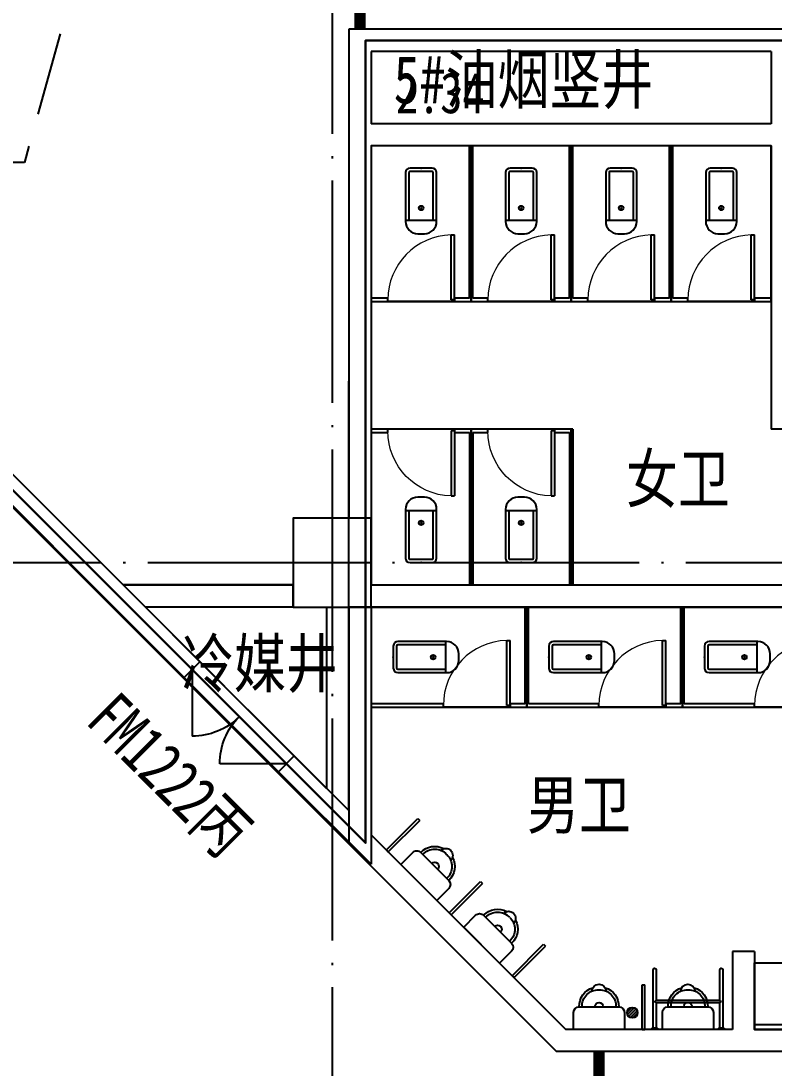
# Model space of a CAD drawing. Extents: x -233336 to 840473, y -28113 to 330904.
# Drawn here: x 782583 to 789358, y 9543 to 18966 of the extents above; entities that cross this region are included whole.
import ezdxf
from ezdxf.xclip import XClip

# ---------------------------------------------------------------- set-up
doc = ezdxf.new("R2010")
doc.units = 0
doc.header["$LTSCALE"] = 1000
doc.header["$XCLIPFRAME"] = 2
for name, pattern in [('104-14# 核心筒$0$DOTE', [2.4200000000000004, 2, -0.2, 0.02, -0.2]), ('X-104 14#平面$0$109 3#平面$0$DASH', [0.35, 0.25, -0.1]), ('X-104 14#平面$0$DASH', [0.35, 0.25, -0.1])]:
    doc.linetypes.add(name, pattern=pattern)
doc.layers.get('0').update_dxf_attribs({"linetype": 'CONTINUOUS'})
doc.layers.get('Defpoints').update_dxf_attribs({"linetype": 'CONTINUOUS'})
for name, color, linetype in [('104-14# 核心筒$0$02-TEXT_标注', 9, 'CONTINUOUS'), ('104-14# 核心筒$0$A-I_卫-洁具', 8, 'CONTINUOUS'), ('104-14# 核心筒$0$A-I_卫-隔断', 8, 'CONTINUOUS'), ('104-14# 核心筒$0$A-TECH_水', 3, 'CONTINUOUS'), ('104-14# 核心筒$0$A-TECH_结构', 8, 'CONTINUOUS'), ('104-14# 核心筒$0$A_AXIS-轴线', 8, '104-14# 核心筒$0$DOTE'), ('104-14# 核心筒$0$A_STR-砌块墙', 7, 'CONTINUOUS'), ('104-14# 核心筒$0$A_STR-砼柱', 8, 'CONTINUOUS'), ('104-14# 核心筒$0$LVTRY', 6, 'CONTINUOUS'), ('X-104 14#平面$0$02-TEXT_标注', 9, 'CONTINUOUS'), ('X-104 14#平面$0$A-SUR_吊顶', 8, 'CONTINUOUS'), ('X-104 14#平面$0$A_STR-砌块墙', 7, 'CONTINUOUS'), ('X-104 14#平面$0$DOOR_FIRE', 8, 'CONTINUOUS'), ('X-104 14#平面$0$DOOR_FIRE_TEXT', 7, 'CONTINUOUS'), ('X-104 14#平面$0$DUCT-新风管立管', 3, 'CONTINUOUS'), ('X-104 14#平面$0$挡烟垂壁', 5, 'CONTINUOUS')]:
    doc.layers.add(name, color=color, linetype=linetype)
doc.layers.add('104-14# 核心筒$0$04-不打印_辅助线', color=8, linetype='CONTINUOUS', plot=False)
doc.layers.add('X-104 14#平面$0$000套内', color=8, linetype='CONTINUOUS', lineweight=30)
doc.styles.add('104-14# 核心筒$0$_TCH_SPACE', font='STXIHEI.TTF', dxfattribs={"width": 0.8, "height": 5})
doc.styles.add('104-14# 核心筒$0$Standard', font='STXIHEI.TTF', dxfattribs={"width": 0.8})
doc.styles.add('X-104 14#平面$0$_TCH_WINDOW', font='STXIHEI.TTF', dxfattribs={"width": 0.75, "height": 3.5})
doc.styles.add('X-104 14#平面$0$Standard', font='STXIHEI.TTF', dxfattribs={"width": 0.8})

# ---------------------------------------------------------------- blocks, each defined once
blk = doc.blocks.new('104-14# 核心筒$0$$lvtry$00000200')
at = {"color": 0}
for p, q in [((-109.7834388052506, -40.0000000100008, 1e-08), (-109.7834388052433, -469.6564289897615, 1e-08)), ((99.78343880524335, -30.0000000100008, 1e-08), (-99.78343880524335, -30.0000000100008, 1e-08)), ((109.7834388052361, -469.6564289897615, 1e-08), (109.7834388052361, -40.0000000100008, 1e-08))]:
    blk.add_line(p, q, dxfattribs=at)
at = {"color": 0, "elevation": 1e-08}
blk.add_lwpolyline([(99.78343880524335, -1.000080374069512e-08), (-99.78343880524335, -1.000080374069512e-08, 0.4142135623730951), (-139.7834388052433, -40.0000000100008), (-139.7834388052433, -479.6564289897615, 0.4142135623730951), (-29.78343880524335, -589.6564289897615), (29.78343880523607, -589.6564289897615, 0.4142135623730903), (139.7834388052361, -479.6564289897633), (139.7834388052361, -40.0000000100008, 0.4142135623730951)], format="xyb", close=True, dxfattribs=at)
blk.add_lwpolyline([(139.7834388052361, -469.6564289897615), (-139.7834388052433, -469.6564289897615)], dxfattribs=at)
at = {"color": 0}
blk.add_circle((0, -358.6146012114659, 1e-08), 20, dxfattribs=at)
for centre, start, end in [((-99.78343880525063, -40.0000000100008, 1e-08), 90, 180), ((99.78343880523607, -40.0000000100008, 1e-08), 0, 90)]:
    blk.add_arc(centre, 10, start, end, dxfattribs=at)
for p in [(0, 0), (0, -358.6146012114659, 1e-08)]:
    blk.add_point(p, dxfattribs=at)
blk = doc.blocks.new('104-14# 核心筒$0$hgfasg')
at = {"layer": '104-14# 核心筒$0$04-不打印_辅助线'}
blk.add_lwpolyline([(-450, 1400), (450, 1400), (450, 0), (-450, 0)], close=True, dxfattribs=at)
at = {"yscale": -1}
blk.add_blockref('104-14# 核心筒$0$$lvtry$00000200', (0, 200), dxfattribs=at)
blk = doc.blocks.new('104-14# 核心筒$0$A-toilet-F2$0$A-toilet-F3$0$xb')
for p, q in [((177.7999999998137, 203.2000000000698), (-177.7999999993481, 203.1999999994878)), ((-228.5999999991618, 152.3999999994412), (-228.6000000010245, 9.313225746154785e-10)), ((228.6000000010245, -9.313225746154785e-10), (228.6000000005588, 152.3999999997905)), ((-228.6000000010245, 9.313225746154785e-10), (228.6000000010245, -9.313225746154785e-10))]:
    blk.add_line(p, q)
for centre, radius, start, end in [((9.313225746154785e-10, 342.8999999993248), 63.50000000000001, 1.07073087239469, 178.9292691276053), ((-6.349999998696148, 209.549999998766), 171.56755229355, 106.6068803142738, 182.1210963969083), ((-6.349999998696148, 209.549999998766), 146.16755229355, 87.87890362284142, 182.1210963969083), ((6.350000001490116, 209.549999998766), 146.16755229355, 357.8789036030917, 92.12109637715858), ((6.350000001490116, 209.549999998766), 171.56755229355, 357.8789036030917, 73.39311968572625), ((-177.7999999993481, 152.3999999992084), 50.8, 90, 180), ((1.396983861923218e-09, 203.1999999987893), 38.1, 0, 180), ((177.8000000002794, 152.3999999997905), 50.8, 0, 90)]:
    blk.add_arc(centre, radius, start, end)
blk = doc.blocks.new('104-14# 核心筒$0$A$C0B6E3E5F')
at = {"layer": '104-14# 核心筒$0$A-I_卫-隔断'}
for p, q in [((-12.5, 1.530808498934192e-15), (-12.5, 400)), ((-12.5, 400), (12.5, 400)), ((12.5, 0), (12.5, 400)), ((-12.5, 1.530808498934192e-15), (12.5, 0))]:
    blk.add_line(p, q, dxfattribs=at)
blk = doc.blocks.new('104-14# 核心筒$0$104-8910 核心筒$0$fraehtj')
for p, q in [((-535.0016601383686, 315.0000140368938), (-9.999998301267624, 315.0000003874302)), ((-535.0007322132587, 285.0000140964985), (-260.0000060498787, 285.0000067282235)), ((-260.0000060498714, -284.9999931128441), (-260.0000060498714, 285.0000067282235)), ((-240.0000060498714, -284.9999936328259), (-240.0000060498642, 285.0000061923529)), ((-240.0000060498642, 285.0000061923492), (-9.999999016523361, 285.0000000298023)), ((-9.99999913573265, 275.000000089407), (-9.99999812245369, 325.0000003278255)), ((-9.99999812245369, 325.0000003278255), (1.937150955200195e-06, 324.9999999701977)), ((-9.99999913573265, 275.000000089407), (-6.049871444702148e-06, 275.0000000298023)), ((-9.99999913573265, -324.999999910593), (-9.99999812245369, -274.9999996721745)), ((-9.99999812245369, -274.9999996721745), (1.937150955200195e-06, -275.0000000298023)), ((-535.0016601383686, -284.9999859631062), (-260.0000060498787, -284.9999931128441)), ((-535.0007322132587, -314.9999859035015), (-9.999999016523361, -314.9999999701977)), ((-240.0000060498642, -284.9999936328222), (-9.999998301267624, -284.9999996125698)), ((-9.99999913573265, -324.999999910593), (-6.049871444702148e-06, -324.9999999701977))]:
    blk.add_line(p, q)
for centre, radius, start, end in [((-535.0000070035458, 300.0000140964985), 14.99999998312334, 90, 270), ((-250.0000060498714, 285.0000067282235), 10.00000000000729, 359.9999969296666, 180), ((-535.0000070035458, -299.9999859035015), 14.99999998312334, 90, 270), ((-250.0000060498714, -284.9999931128405), 10.00000000000729, 180, 3.070333449532706e-06)]:
    blk.add_arc(centre, radius, start, end)
blk = doc.blocks.new('104-14# 核心筒$0$$DorLib2D$00000001')
for p, q in [((0.45, 0.9750000000000001), (0.5000000000000002, 0.9750000000000001)), ((0.45, 0), (0.45, 0.9750000000000001)), ((0.5, 0), (0.5, 0.9750000000000001)), ((0.5, 0), (0.45, 0))]:
    blk.add_line(p, q)
at = {"lineweight": 13}
blk.add_arc((0.475, 0), 0.975, 91.4692835813538, 180, dxfattribs=at)
blk = doc.blocks.new('_FZHK')
blk.add_lwpolyline([(-0.5, -0.5), (0.5, -0.5), (0.5, 0.5), (-0.5, 0.5)], close=True)
blk = doc.blocks.new('104-14# 核心筒$0$$TwtSys$00000141')
for p, q in [((-94.19606303561523, 7.672111694559135), (-10.08309029082739, 91.78508443935061)), ((-94.19606303561523, 7.672111694559135), (-10.08309029082739, 91.78508443935061)), ((-87.21916889109707, -35.05448014085778), (35.05448014085778, 87.21916889110071)), ((-87.21916889109707, -35.05448014085778), (35.05448014085778, 87.21916889110071)), ((-66.46803743153214, -66.46803743153941), (66.46803743153214, 66.46803743153214)), ((-66.46803743153214, -66.46803743153578), (66.46803743153214, 66.46803743153214)), ((-32.35611368903483, -87.061266563549), (87.58274635417911, 32.87759347966494)), ((-32.35611368903483, -87.061266563549), (87.58274635417911, 32.87759347966858)), ((11.43110768805855, -92.25951895252001), (92.2594807012465, -11.43114593933933)), ((11.43110768805855, -92.25951895252001), (92.2594807012465, -11.43114593933933))]:
    blk.add_line(p, q)
blk.add_circle((0, 0), 94)
blk.add_circle((0, 0), 94)
blk = doc.blocks.new('104-14# 核心筒')
at = {"layer": '104-14# 核心筒$0$A-I_卫-洁具', "ltscale": 0.1}
blk.add_lwpolyline([(101649.9999999995, 12499.99999999558), (99200.00000000253, 12499.99999999546), (99200.00000000253, 13099.99999999546), (101649.9999999995, 13099.99999999558)], dxfattribs=at)
blk.add_lwpolyline([(99200.00000000387, 12500.00000008388), (102249.9999999996, 12500.00000008393), (102249.9999999996, 12540.00000008393), (99200.00000000387, 12540.00000008388)], close=True, dxfattribs=at)
at = {"layer": '104-14# 核心筒$0$A-I_卫-隔断'}
for p, q in [((96634.99999999865, 19079.99999999603), (96634.99999999863, 20449.99999999593)), ((96634.99999999863, 20449.99999999593), (96664.99999999863, 20449.99999999593)), ((96664.99999999863, 19079.99999999583), (96664.99999999863, 20449.99999999593)), ((97535.00014853069, 19079.99999999583), (97535.00014853067, 20450.0000205019)), ((97535.00014853067, 20450.0000205019), (97565.00014853067, 20450.0000205019)), ((97565.00014853069, 19079.99999999618), (97565.00014853067, 20450.0000205019)), ((98435, 19079.99999999618), (98434.99999999997, 20449.99999999593)), ((98434.99999999997, 20449.99999999593), (98464.99999999997, 20449.99999999593)), ((98465, 19079.99999999591), (98464.99999999997, 20449.99999999593)), ((95899.99999989271, 19079.99999999591), (95749.99999999863, 19079.99999999593)), ((95749.99999999863, 19079.99999999593), (95749.99999999863, 19049.99999999593)), ((95749.99999999863, 19049.99999999593), (95899.99999989271, 19049.99999999603)), ((95899.99999989271, 19049.99999999603), (95899.99999989271, 19079.99999999591)), ((96499.99999989192, 19049.99999999593), (95899.99999989192, 19049.99999999593)), ((96634.99999999865, 19079.99999999603), (96499.99999989073, 19079.99999999598)), ((96499.99999989073, 19079.99999999598), (96499.99999989072, 19049.99999999603)), ((96499.99999989072, 19049.99999999603), (96649.99999999863, 19049.99999999593)), ((96649.99999999654, 19049.99999999593), (96799.99999989073, 19049.99999999581)), ((96799.99999989072, 19079.99999999583), (96664.99999999863, 19079.99999999583)), ((96799.99999989073, 19049.99999999581), (96799.99999989072, 19079.99999999583)), ((97399.9999998898, 19049.99999999593), (96799.9999998898, 19049.99999999593)), ((97535.00014853069, 19079.99999999583), (97399.99999989073, 19079.99999999583)), ((97399.99999989073, 19079.99999999583), (97399.99999989073, 19049.99999999581)), ((97399.99999989073, 19049.99999999581), (97550.00014853067, 19049.99999999593)), ((97550.00014853067, 19049.99999999593), (97699.99999989073, 19049.99999999606)), ((97699.99999989072, 19079.9999999961), (97565.00014853069, 19079.99999999618)), ((97699.99999989073, 19049.99999999606), (97699.99999989072, 19079.9999999961)), ((98299.99999988981, 19049.99999999593), (97699.99999988981, 19049.99999999593)), ((98435, 19079.99999999618), (98299.99999988874, 19079.9999999961)), ((98299.99999988874, 19079.9999999961), (98299.99999988874, 19049.99999999606)), ((98299.99999988874, 19049.99999999606), (98450, 19049.99999999593)), ((98450, 19049.99999999593), (98599.99985135991, 19049.99999999584)), ((98599.99985135993, 19079.99999999598), (98465, 19079.99999999591)), ((98599.99985135991, 19049.99999999584), (98599.99985135993, 19079.99999999598)), ((99199.99985135911, 19049.99999999593), (98599.99985135911, 19049.99999999593)), ((99350.0002970596, 19079.99999999593), (99199.99985135993, 19079.99999999599)), ((99199.99985135993, 19079.99999999599), (99199.99985135993, 19049.99999999584)), ((99199.99985135993, 19049.99999999584), (99350.0002970596, 19049.99999999593)), ((99350.0002970596, 19049.99999999593), (99350.0002970596, 19079.99999999593)), ((95899.99999989072, 17900.00002050188), (95749.99999999863, 17900.00002050184)), ((95749.99999999863, 17900.00002050184), (95749.99999999863, 17870.00002050184)), ((95749.99999999863, 17870.00002050184), (95899.99999989072, 17870.00002050191)), ((96499.99999989194, 17900.00002050184), (95899.99999989194, 17900.00002050184)), ((95899.99999989072, 17870.00002050191), (95899.99999989072, 17900.00002050188)), ((96649.99999999863, 17900.00002050184), (96499.99999989271, 17900.00002050188)), ((96499.99999989271, 17900.00002050188), (96499.99999989272, 17870.00002050175)), ((96499.99999989272, 17870.00002050175), (96634.99999999865, 17870.00002050161)), ((96634.99999999865, 17870.00002050161), (96634.99999999863, 16500.00002050184)), ((96799.99999988874, 17900.00002050192), (96649.99999999863, 17900.00002050184)), ((96664.99999999863, 17870.00002050189), (96664.99999999863, 16500.00002050184)), ((96664.99999999863, 17870.00002050189), (96799.99999988874, 17870.00002050202)), ((97399.99999988981, 17900.00002050184), (96799.99999988981, 17900.00002050184)), ((96799.99999988874, 17870.00002050202), (96799.99999988874, 17900.00002050192)), ((97565.00014853067, 17900.00002050198), (97399.99999989073, 17900.00002050201)), ((97399.99999989073, 17900.00002050201), (97399.99999989073, 17870.00002050202)), ((97399.99999989073, 17870.00002050202), (97535.00014853071, 17870.00002050189)), ((97535.00014853071, 17870.00002050189), (97535.00014853067, 16499.99999999587)), ((97565.00014853067, 17900.00002050198), (97565.00014853067, 16499.99999999587)), ((96664.99999999863, 16500.00002050184), (96634.99999999863, 16500.00002050184)), ((97565.00014853067, 16499.99999999587), (97535.00014853067, 16499.99999999587)), ((97135.00000000028, 15429.99999999608), (97135.00000000035, 16299.99999999604)), ((97135.00000000035, 16299.99999999604), (97165.00000000035, 16299.99999999604)), ((97165.00000000054, 15429.99999999608), (97165.00000000035, 16299.99999999604)), ((98535.00000000028, 15429.99999999608), (98535.00000000035, 16299.99999999604)), ((98535.00000000035, 16299.99999999604), (98565.00000000035, 16299.99999999604)), ((98565.00000000054, 15429.99999999588), (98565.00000000035, 16299.99999999604)), ((96399.9997028311, 15429.99999999598), (95750.00000000035, 15429.99999999604)), ((95750.00000000035, 15429.99999999604), (95750.00000000035, 15399.99999999604)), ((95750.00000000035, 15399.99999999604), (96399.9997028311, 15399.99999999608)), ((96399.9997028311, 15399.99999999608), (96399.9997028311, 15429.99999999598)), ((96999.99970283064, 15399.99999999604), (96399.99970283064, 15399.99999999604)), ((97135.00000000028, 15429.99999999608), (96999.99970283112, 15429.99999999599)), ((96999.99970283112, 15429.99999999599), (96999.9997028311, 15399.99999999608)), ((96999.9997028311, 15399.99999999608), (97150.00000000035, 15399.99999999604)), ((97150.00000000035, 15399.99999999604), (97799.9997028311, 15399.99999999591)), ((97799.9997028311, 15429.99999999599), (97165.00000000054, 15429.99999999608)), ((97799.9997028311, 15399.99999999591), (97799.9997028311, 15429.99999999599)), ((98399.99970283058, 15399.99999999604), (97799.99970283058, 15399.99999999604)), ((98535.00000000028, 15429.99999999608), (98399.9997028311, 15429.99999999599)), ((98399.9997028311, 15429.99999999599), (98399.9997028311, 15399.99999999591)), ((98399.9997028311, 15399.99999999591), (98550.00000000035, 15399.99999999604)), ((98550.00000000035, 15399.99999999604), (99199.99970283112, 15399.9999999961)), ((99199.99970283112, 15429.99999999585), (98565.00000000054, 15429.99999999588)), ((99199.99970283112, 15399.9999999961), (99199.99970283112, 15429.99999999585)), ((99799.99970283058, 15399.99999999604), (99199.99970283058, 15399.99999999604))]:
    blk.add_line(p, q, dxfattribs=at)
at = {"layer": '104-14# 核心筒$0$A-TECH_结构'}
blk.add_lwpolyline([(96307.93221992342, 16700), (96307.93221992342, 16700)], dxfattribs=at)
at = {"layer": '104-14# 核心筒$0$A_AXIS-轴线'}
for p, q in [((95400.00000000001, 54018.37846733601), (95400.00000000001, -8545.12396972545)), ((-24838.9698462474, 16700), (120259.921909796, 16700))]:
    blk.add_line(p, q, dxfattribs=at)
at = {"layer": '104-14# 核心筒$0$A_STR-砌块墙'}
for p, q in [((99450.00029592129, 21500.00004333886), (95550.00000000076, 21499.9999989085)), ((95550.00000000076, 21499.9999989085), (95550.00000000079, 20549.99999543867)), ((99350.00029706047, 21300.00004219962), (95750.00000000065, 21300.00000118697)), ((95750.00000000065, 21300.00000118697), (95750.00000000065, 20649.99999999561)), ((99350.00029706047, 21300.00004219962), (99350.00029706045, 20650.00004100826)), ((99350.00029706045, 20650.00004100826), (95750.00000000065, 20649.99999999561)), ((95550.00000000079, 20549.99999543867), (95550.0000000008, 17100)), ((99350.0002970605, 20450.0000410083), (95750.00000000077, 20449.99999999566)), ((95750.00000000077, 20449.99999999566), (95750.00000000076, 17100)), ((99350.0002970605, 20450.0000410083), (99350.0002970605, 18600.0002015949)), ((99350.0002970605, 18600.0002015949), (99350.00029706047, 17900.00020159484)), ((99550.00029706047, 17900.00020159484), (99350.00029706047, 17900.00020159484)), ((95750.00000000074, 16499.99999999594), (100050.000000001, 16499.99999999581)), ((95550.00000000073, 16300), (95550.00000000077, 14168.77665852303)), ((95750.00000000074, 16299.99999999595), (99950.000000001, 16299.99999999584)), ((95750.00000000074, 16299.99999999595), (95750.00000000074, 14251.61937099773)), ((95750.00000000074, 14251.61937099773), (97501.6193709058, 12500.00000009261)), ((95550.00000000077, 14168.77665852303), (97418.77665843056, 12300.00000009316)), ((99000.00000000262, 13199.99999999622), (99000.00000000259, 12500.00000008306)), ((99200.00000000262, 13199.99999999622), (99000.00000000262, 13199.99999999622)), ((99200.00000000262, 13199.99999999622), (99200.00000000266, 12500.00000008179)), ((99000.00000000259, 12500.00000008306), (97501.6193709058, 12500.00000009261)), ((102249.9999999999, 12500.00000006246), (99200.00000000266, 12500.00000008179)), ((99100.00000000198, 12300.00000008242), (97418.77665843056, 12300.00000009316)), ((102349.9999999992, 12300.00000006182), (99100.00000000198, 12300.00000008242))]:
    blk.add_line(p, q, dxfattribs=at)
at = {"rotation": 314.999999999999}
for p in [(95895.98445229544, 14105.63491870365), (96461.66987724465, 13539.94949375442), (97027.35530219389, 12974.26406880518)]:
    blk.add_blockref('104-14# 核心筒$0$A$C0B6E3E5F', p, dxfattribs=at)
blk.add_blockref('104-14# 核心筒$0$A$C0B6E3E5F', (98200.30559062553, 12500.00000008795))
at = {"layer": '104-14# 核心筒$0$A-I_卫-洁具', "ltscale": 0.1, "xscale": -1}
for name, p, rotation in [('104-14# 核心筒$0$hgfasg', (96199.99999999997, 20449.99999999598), 180), ('104-14# 核心筒$0$hgfasg', (97099.99999999997, 20449.99999999598), 180), ('104-14# 核心筒$0$hgfasg', (97999.99999999997, 20449.99999999598), 180), ('104-14# 核心筒$0$hgfasg', (98900.0002970596, 20449.99999999593), 180), ('104-14# 核心筒$0$hgfasg', (95750.00000000035, 15849.9999999961), 270), ('104-14# 核心筒$0$hgfasg', (97150.00000000035, 15849.9999999961), 270), ('104-14# 核心筒$0$hgfasg', (98550.00000000035, 15849.9999999961), 270), ('104-14# 核心筒$0$A-toilet-F2$0$A-toilet-F3$0$xb', (96178.8271647697, 13822.79220622871), 314.9999999997665), ('104-14# 核心筒$0$A-toilet-F2$0$A-toilet-F3$0$xb', (96744.51258971894, 13257.10678127949), 314.9999999997665)]:
    blk.add_blockref(name, p, dxfattribs=dict(at, rotation=rotation))
for name, p in [('104-14# 核心筒$0$hgfasg', (96199.99999999997, 16500.00002050184)), ('104-14# 核心筒$0$hgfasg', (97099.99999999997, 16500.00002050184)), ('104-14# 核心筒$0$A-toilet-F2$0$A-toilet-F3$0$xb', (97800.30559062574, 12500.00000017113)), ('104-14# 核心筒$0$A-toilet-F2$0$A-toilet-F3$0$xb', (98600.30559062574, 12500.00000017113))]:
    blk.add_blockref(name, p, dxfattribs=at)
at = {"layer": '104-14# 核心筒$0$A-I_卫-隔断', "xscale": -600, "zscale": 30, "rotation": 180}
for p, yscale in [((96199.99999989192, 19064.99999999593), -600), ((97099.9999998898, 19064.99999999593), -600), ((97999.99999988981, 19064.99999999593), -600), ((98899.99985135911, 19064.99999999593), -600), ((96199.99999989194, 17885.00002050184), 600), ((97099.99999988981, 17885.00002050184), 600), ((96699.99970283064, 15414.99999999604), -600), ((98099.99970283058, 15414.99999999604), -600), ((99499.99970283058, 15414.99999999604), -600)]:
    blk.add_blockref('104-14# 核心筒$0$$DorLib2D$00000001', p, dxfattribs=dict(at, yscale=yscale))
at = {"layer": '104-14# 核心筒$0$A-TECH_水', "xscale": 0.5, "yscale": 0.5, "zscale": 0.5, "rotation": 180}
blk.add_blockref('104-14# 核心筒$0$$TwtSys$00000141', (98100.30559062437, 12650.41528911001), dxfattribs=at)
at = {"layer": '104-14# 核心筒$0$A_STR-砼柱', "xscale": 700, "yscale": 800, "zscale": 800}
blk.add_blockref('_FZHK', (95399.99999999996, 16700.00000000006), dxfattribs=at)
at = {"layer": '104-14# 核心筒$0$LVTRY', "xscale": -1, "rotation": 90}
blk.add_blockref('104-14# 核心筒$0$104-8910 核心筒$0$fraehtj', (98600.30559062574, 12500.00000017113), dxfattribs=at)
at = {"layer": '104-14# 核心筒$0$02-TEXT_标注', "style": '104-14# 核心筒$0$Standard', "width": 0.8}
for s, p in [('女卫', (98043.46165189092, 17240.26042686286)), ('男卫', (97153.72992428788, 14307.21007442242))]:
    blk.add_text(s, height=428.1386462882095, dxfattribs=at).set_placement(p)
at = {"layer": '104-14# 核心筒$0$04-不打印_辅助线', "style": '104-14# 核心筒$0$_TCH_SPACE', "width": 0.8}
blk.add_text('2.34', height=366.9759825327511, dxfattribs=at).set_placement((95972.12372511221, 20744.59768294956))
blk = doc.blocks.new('X-104 14#平面$0$$DorLib2D$00000116')
at = {"color": 0}
for p, q in [((-0.4999999999999929, 7.105427357601002e-15), (-0.146446609406766, 0.353553390593234)), ((0.5000000000000071, 7.105427357601002e-15), (0.1464466094067731, 0.353553390593234))]:
    blk.add_line(p, q, dxfattribs=at)
for centre, radius, start, end in [((-0.4999999999984652, 4.831690603168681e-13), 0.4999999999984674, 0, 45), ((0.4999999999977511, 9.059419880941277e-13), 0.4999999999976598, 135, 180)]:
    blk.add_arc(centre, radius, start, end, dxfattribs=at)
blk = doc.blocks.new('X-104 14#平面')
blk.add_line((95550.00000000077, 14469.17601849825), (95550.00000000077, 18332))
at = {"layer": 'Defpoints', "color": 1}
blk.add_lwpolyline([(116600.2008833421, 11899.99999999416), (107450.0000008998, 11900.00000004436), (107449.9999991002, 21300.00003060645), (102349.9999982009, 21300.00014486356), (102350.0000000002, 18700.00020159483), (104750, 18700.00020159473), (104750, 16300.00000000006), (100150.000000001, 16299.9999999958), (100150.000000001, 14799.99999999591), (104750, 14799.99999999567), (104750, 12300.00000004648), (97418.77665843056, 12300.00000009316), (77552.85146902825, 32183.48183699619), (74724.424344282, 29355.05471225003), (86750.0000000005, 17329.47905653155), (86749.99999999996, 10199.99999999999), (93750, 10199.99999999987), (93749.99999999999, 7899.999999999924), (95049.99999999962, 7899.999999999923), (95049.99999999996, 8100.000000000058), (100667.1916580149, 8100.000000000037), (110242.7258179141, 1395.501851236545), (116600.2008833427, 10475.03981062672)], close=True, dxfattribs=at)
at = {"layer": 'X-104 14#平面$0$000套内'}
blk.add_lwpolyline([(96133.01656677002, 32326.41094530904), (85535.89371025797, 35276.15479470292), (87132.36217975972, 41014.27391288584), (83542.74790896995, 42013.00824596326), (76213.23152315777, 35359.49963370559), (78361.89639461695, 32992.52676258529), (77623.56214714683, 32254.19251511489), (95699.99999991586, 14177.75466234585), (95699.99996498696, 21400.00000004772), (113749.9999329077, 21400.00002158494), (113749.9999317686, 26000.00000779065), (116750.2008822036, 26000.00000281107), (116750.2023571147, 38348.22694548628), (99169.37261336457, 43239.72112670184)], close=True, dxfattribs=at)
at = {"layer": 'X-104 14#平面$0$A-SUR_吊顶', "linetype": 'X-104 14#平面$0$109 3#平面$0$DASH', "ltscale": 3}
blk.add_lwpolyline([(109062.2997438211, -4432.059259197471), (119297.2665000916, 10714.45758777062), (117562.9201825401, 11100.48082728239), (120741.8233233915, 38794.61885790221), (99426.9326968505, 44725.0368551086), (92631.18221932121, 20299.99999901597), (86987.15782403138, 20299.99999901609), (86987.15782402952, 21499.99999999956), (8392.15670147269, 21499.99999999968), (5688.685492552122, 8781.167950122675), (-2733.630565145086, 10571.38649158386), (-6009.784946604501, -4841.708063865255), (40178.09042498183, -2825.083926160558), (39845.06021254258, -4916.388943291589), (83845.58715884441, -2647.459492050839)], close=True, dxfattribs=at)
at = {"layer": 'X-104 14#平面$0$A_STR-砌块墙'}
for p, q in [((93519.17601849895, 16500.00000000006), (83280.41639663976, 26738.75962185924)), ((83138.99504040247, 26597.33826562193), (93407.04398414299, 16329.28932188141)), ((95049.99999999996, 16500.00000000006), (93519.17601849895, 16500.00000000006)), ((95049.99999999996, 16300.00000000006), (95049.99999999996, 16500.00000000006)), ((93407.04398414299, 16329.28932188141), (94068.9025843001, 15667.43072172428)), ((95049.99999999996, 16300.00000000006), (93719.17601849911, 16299.99999999997)), ((94210.32394053748, 15808.85207796166), (93719.17601849911, 16299.99999999997)), ((95549.99999999985, 16299.99999999999), (95549.99999999987, 14469.17601849922)), ((95749.99999999985, 16299.99999999999), (95549.99999999985, 16299.99999999999)), ((95749.99999999985, 16299.99999999999), (95749.99999999983, 13986.33330602453)), ((94068.9025843001, 15667.43072172428), (94210.32394053748, 15808.85207796166)), ((95058.85207796154, 14960.3239405376), (94917.43072172416, 14818.90258430021)), ((95549.99999999987, 14469.17601849922), (95058.85207796154, 14960.3239405376)), ((94917.43072172416, 14818.90258430021), (95749.99999999983, 13986.33330602453))]:
    blk.add_line(p, q, dxfattribs=at)
at = {"layer": 'X-104 14#平面$0$DOOR_FIRE'}
for p, q in [((94210.32394053752, 15808.85207796151), (95058.85207796138, 14960.32394053765)), ((94068.9025843002, 15667.4307217242), (94917.43072172406, 14818.90258430034))]:
    blk.add_line(p, q, dxfattribs=at)
at = {"layer": 'X-104 14#平面$0$DUCT-新风管立管', "color": 1}
blk.add_lwpolyline([(95350, 14669.17601849903), (93519.17601849903, 16500), (95049.99999999985, 16500), (95049.99999999985, 16299.99999999999), (95350, 16300)], close=True, dxfattribs=at)
at = {"layer": 'X-104 14#平面$0$挡烟垂壁', "linetype": 'X-104 14#平面$0$DASH', "ltscale": 2, "const_width": 100}
for points in [[(95649.99999999999, 21500.000001187), (95649.99999999999, 25300)], [(97800.00000000001, 8100.000000000038), (97800.00000000001, 12300.00000008242)]]:
    blk.add_lwpolyline(points, dxfattribs=at)
ref = blk.add_blockref('104-14# 核心筒', (0, 0))
XClip(ref).set_block_clipping_path([(-38664.36238214614, -25499.99999999997), (139216.5485069363, 330900)])
at = {"layer": 'X-104 14#平面$0$DOOR_FIRE'}
ref = blk.add_blockref('X-104 14#平面$0$$DorLib2D$00000116', (94563.87733113079, 15313.87733113092), dxfattribs=dict(at, xscale=1200, yscale=-1200, zscale=200, rotation=314.9999999999998))
ref.add_attrib('A', 'FM1222丙', (93169.99972147954, 15261.76921839752), dxfattribs={"layer": 'X-104 14#平面$0$DOOR_FIRE_TEXT', "height": 428.1386462882095, "rotation": 314.9999999999998, "style": 'X-104 14#平面$0$_TCH_WINDOW', "width": 0.75})
at = {"layer": 'X-104 14#平面$0$02-TEXT_标注', "style": 'X-104 14#平面$0$Standard', "width": 0.8}
for s, p in [('5#油烟竖井', (95953.19513715814, 20833.35752526918, 3000)), ('冷媒井', (94048.85509480815, 15579.57236507053))]:
    blk.add_text(s, height=428.1386462882095, dxfattribs=at).set_placement(p)

msp = doc.modelspace()

# ---------------------------------------------------------------- block references
msp.add_blockref('X-104 14#平面', (689983.3886033548, -2608.854815126397))

doc.saveas('drawing.dxf')
